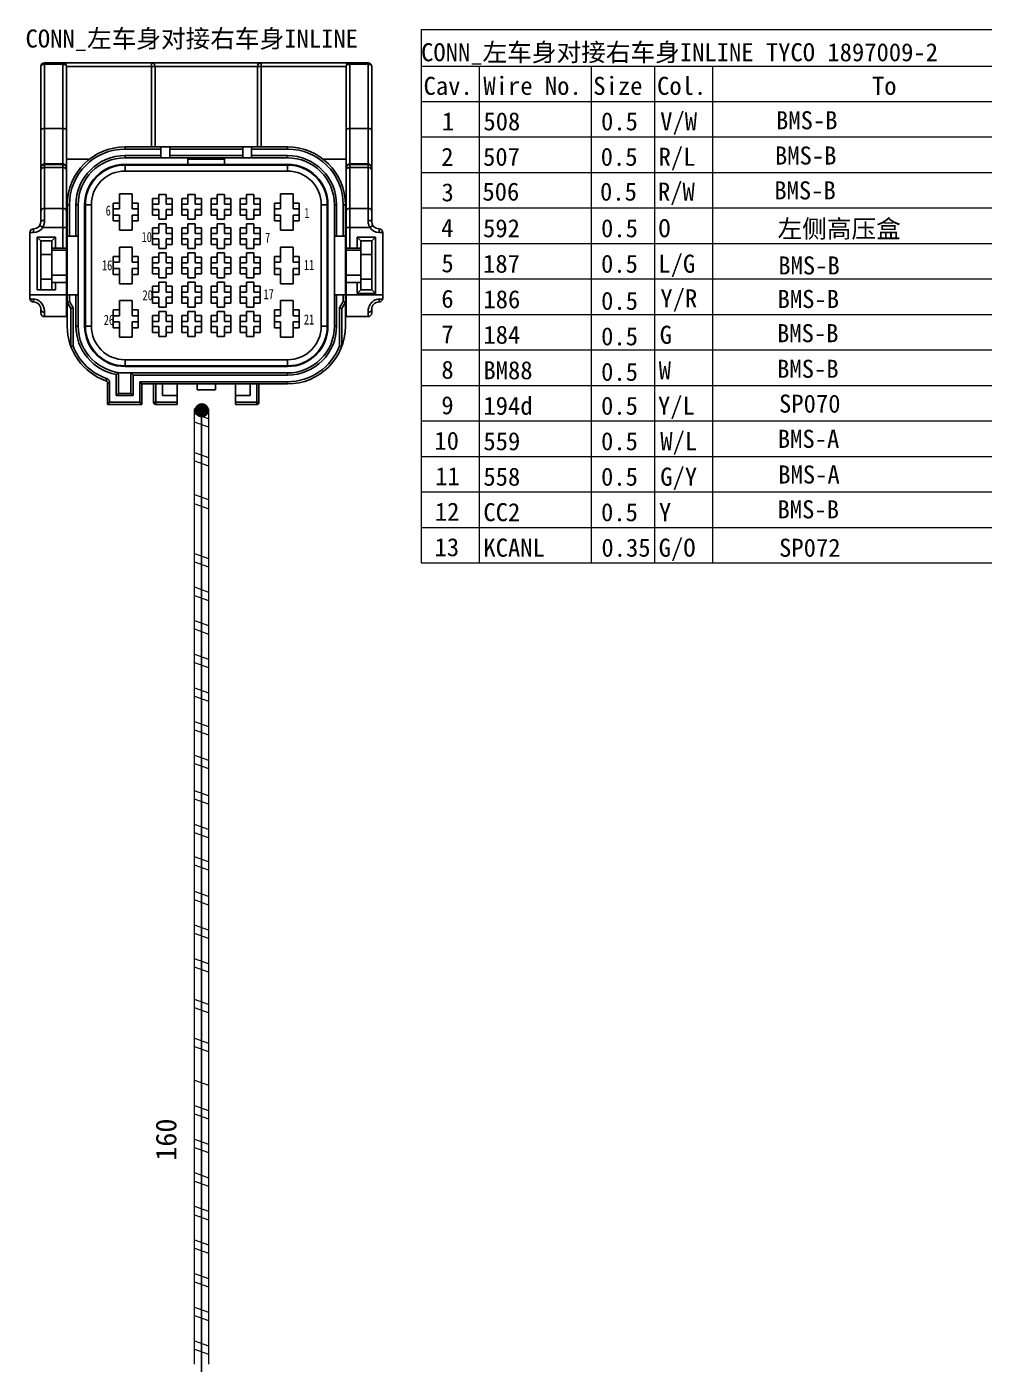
# Model space of a CAD drawing. Header units: millimetres. Extents: x 17 to 3784, y 12 to 1382.
# Drawn here: x 2208.5 to 2275.5, y 387.7 to 481.4 of the extents above; entities that cross this region are included whole.
import ezdxf

# ---------------------------------------------------------------- set-up
doc = ezdxf.new("R2010")
doc.units = ezdxf.units.MM
doc.layers.add('DTM_AXIS', color=7, linetype='Continuous')
doc.layers.add('全新开发部分', color=7, linetype='Continuous', lineweight=18)
doc.styles.add('FangSong_GB2312_Style', font='simfang.ttf')
doc.styles.add('样式 2', font='', dxfattribs={"width": 0.75})
doc.styles.get('样式 2').set_extended_font_data('宋体')

msp = doc.modelspace()

# ---------------------------------------------------------------- hatches: boundary and pattern name
h = msp.add_hatch(color=0)
edge = h.paths.add_edge_path(flags=0)
edge.add_arc((2220.76, 454.547), 0.507, 180, 540)

# ---------------------------------------------------------------- linework, layer by layer
at = {"color": 7, "linetype": 'Continuous'}
for p, q in [((2209.748, 467.853), (2209.748, 478.892)), ((2209.748, 478.892), (2232.401, 478.892)), ((2209.748, 478.783), (2211.03, 478.783)), ((2211.03, 478.892), (2211.03, 465.9)), ((2217.231, 472.999), (2217.231, 478.892)), ((2224.919, 478.892), (2224.919, 472.999)), ((2231.12, 465.9), (2231.12, 478.892)), ((2232.401, 478.783), (2231.12, 478.783)), ((2232.401, 467.853), (2232.401, 478.892)), ((2209.492, 467.771), (2209.492, 478.636)), ((2211.286, 461.108), (2211.286, 478.636)), ((2211.286, 478.636), (2230.864, 478.636)), ((2217.487, 478.636), (2217.487, 472.999)), ((2224.662, 478.636), (2224.662, 472.999)), ((2230.864, 461.108), (2230.864, 478.636)), ((2232.658, 467.771), (2232.658, 478.636)), ((2209.748, 474.296), (2211.03, 474.296)), ((2232.401, 474.296), (2231.12, 474.296)), ((2215.386, 472.845), (2215.386, 472.999)), ((2226.764, 472.999), (2215.386, 472.999)), ((2217.897, 472.845), (2215.386, 472.845)), ((2215.386, 472.384), (2215.386, 472.23)), ((2215.386, 472.384), (2217.897, 472.384)), ((2215.386, 472.23), (2226.764, 472.23)), ((2217.897, 472.999), (2217.897, 472.23)), ((2218.512, 472.23), (2218.512, 472.999)), ((2223.637, 472.845), (2218.512, 472.845)), ((2218.512, 472.384), (2223.637, 472.384)), ((2219.794, 472.23), (2219.794, 471.776)), ((2222.356, 472.23), (2222.356, 471.776)), ((2223.637, 472.999), (2223.637, 472.23)), ((2224.252, 472.23), (2224.252, 472.999)), ((2226.764, 472.845), (2224.252, 472.845)), ((2224.252, 472.384), (2226.764, 472.384)), ((2226.764, 472.845), (2226.764, 472.999)), ((2226.764, 472.384), (2226.764, 472.23)), ((2209.748, 471.8), (2211.03, 471.8)), ((2209.748, 471.769), (2211.03, 471.769)), ((2209.748, 471.563), (2211.03, 471.563)), ((2211.286, 472.127), (2212.88, 472.127)), ((2215.386, 471.776), (2215.386, 471.307)), ((2215.386, 471.776), (2226.764, 471.776)), ((2215.386, 471.728), (2226.764, 471.728)), ((2215.386, 471.307), (2226.764, 471.307)), ((2222.356, 472.127), (2219.794, 472.127)), ((2226.764, 471.776), (2226.764, 471.307)), ((2229.273, 472.127), (2230.864, 472.127)), ((2232.401, 471.8), (2231.12, 471.8)), ((2232.401, 471.769), (2231.12, 471.769)), ((2232.401, 471.563), (2231.12, 471.563)), ((2214.989, 469.719), (2214.989, 468.655)), ((2215.886, 469.719), (2214.989, 469.719)), ((2215.886, 468.655), (2215.886, 469.719)), ((2217.308, 468.207), (2217.308, 469.385)), ((2217.308, 469.385), (2217.743, 469.385)), ((2217.743, 469.667), (2217.743, 468.975)), ((2218.256, 469.667), (2217.743, 469.667)), ((2218.256, 468.975), (2218.256, 469.667)), ((2218.256, 469.385), (2218.692, 469.385)), ((2218.692, 469.385), (2218.692, 468.207)), ((2219.358, 468.207), (2219.358, 469.385)), ((2219.358, 469.385), (2219.794, 469.385)), ((2219.794, 469.667), (2219.794, 468.975)), ((2220.306, 469.667), (2219.794, 469.667)), ((2220.306, 468.975), (2220.306, 469.667)), ((2220.306, 469.385), (2220.742, 469.385)), ((2220.742, 469.385), (2220.742, 468.207)), ((2221.408, 468.207), (2221.408, 469.385)), ((2221.408, 469.385), (2221.844, 469.385)), ((2221.844, 469.667), (2221.844, 468.975)), ((2222.356, 469.667), (2221.844, 469.667)), ((2222.356, 468.975), (2222.356, 469.667)), ((2222.356, 469.385), (2222.792, 469.385)), ((2222.792, 469.385), (2222.792, 468.207)), ((2223.458, 468.207), (2223.458, 469.385)), ((2223.458, 469.385), (2223.894, 469.385)), ((2223.894, 469.667), (2223.894, 468.975)), ((2224.406, 469.667), (2223.894, 469.667)), ((2224.406, 468.975), (2224.406, 469.667)), ((2224.406, 469.385), (2224.842, 469.385)), ((2224.842, 469.385), (2224.842, 468.207)), ((2227.161, 469.719), (2226.264, 469.719)), ((2226.264, 469.719), (2226.264, 468.655)), ((2227.161, 468.655), (2227.161, 469.719)), ((2209.748, 468.693), (2211.03, 468.693)), ((2211.337, 460.442), (2211.337, 468.95)), ((2211.491, 468.95), (2211.337, 468.95)), ((2211.491, 468.95), (2211.491, 466.746)), ((2211.952, 466.746), (2211.952, 468.95)), ((2211.952, 468.95), (2212.106, 468.95)), ((2212.106, 460.442), (2212.106, 468.95)), ((2212.559, 460.442), (2212.559, 468.95)), ((2212.559, 468.95), (2213.028, 468.95)), ((2212.608, 460.442), (2212.608, 468.95)), ((2213.028, 460.442), (2213.028, 468.95)), ((2214.566, 467.809), (2214.566, 469.065)), ((2214.566, 469.065), (2214.989, 469.065)), ((2214.566, 468.655), (2214.989, 468.655)), ((2215.886, 469.065), (2216.308, 469.065)), ((2215.886, 468.655), (2216.308, 468.655)), ((2216.308, 469.065), (2216.308, 467.809)), ((2217.308, 468.975), (2217.743, 468.975)), ((2217.743, 468.617), (2217.308, 468.617)), ((2217.743, 468.617), (2217.743, 467.925)), ((2218.256, 468.975), (2218.692, 468.975)), ((2218.256, 467.925), (2218.256, 468.617)), ((2218.692, 468.617), (2218.256, 468.617)), ((2219.358, 468.975), (2219.794, 468.975)), ((2219.794, 468.617), (2219.358, 468.617)), ((2219.794, 468.617), (2219.794, 467.925)), ((2220.306, 468.975), (2220.742, 468.975)), ((2220.306, 467.925), (2220.306, 468.617)), ((2220.742, 468.617), (2220.306, 468.617)), ((2221.408, 468.975), (2221.844, 468.975)), ((2221.844, 468.617), (2221.408, 468.617)), ((2221.844, 468.617), (2221.844, 467.925)), ((2222.356, 468.975), (2222.792, 468.975)), ((2222.356, 467.925), (2222.356, 468.617)), ((2222.792, 468.617), (2222.356, 468.617)), ((2223.458, 468.975), (2223.894, 468.975)), ((2223.894, 468.617), (2223.458, 468.617)), ((2223.894, 468.617), (2223.894, 467.925)), ((2224.406, 468.975), (2224.842, 468.975)), ((2224.842, 468.617), (2224.406, 468.617)), ((2224.406, 467.925), (2224.406, 468.617)), ((2225.841, 469.065), (2226.264, 469.065)), ((2225.841, 467.809), (2225.841, 469.065)), ((2225.841, 468.655), (2226.264, 468.655)), ((2227.161, 469.065), (2227.584, 469.065)), ((2227.161, 468.655), (2227.584, 468.655)), ((2227.584, 469.065), (2227.584, 467.809)), ((2229.59, 468.95), (2229.121, 468.95)), ((2229.121, 468.95), (2229.121, 460.442)), ((2229.542, 468.95), (2229.542, 460.442)), ((2229.59, 468.95), (2229.59, 460.442)), ((2230.197, 468.95), (2230.044, 468.95)), ((2230.044, 460.442), (2230.044, 468.95)), ((2230.197, 468.95), (2230.197, 466.746)), ((2230.659, 468.95), (2230.813, 468.95)), ((2230.659, 466.746), (2230.659, 468.95)), ((2230.813, 460.442), (2230.813, 468.95)), ((2232.401, 468.693), (2231.12, 468.693)), ((2209.413, 467.498), (2209.63, 467.362)), ((2211.286, 468.283), (2211.337, 468.283)), ((2211.286, 468.13), (2211.337, 468.13)), ((2211.337, 467.515), (2211.286, 467.515)), ((2214.989, 468.219), (2214.566, 468.219)), ((2214.989, 467.809), (2214.566, 467.809)), ((2214.989, 468.219), (2214.989, 467.156)), ((2215.886, 467.156), (2215.886, 468.219)), ((2216.308, 468.219), (2215.886, 468.219)), ((2216.308, 467.809), (2215.886, 467.809)), ((2217.743, 468.207), (2217.308, 468.207)), ((2217.743, 467.925), (2218.256, 467.925)), ((2217.743, 467.617), (2217.743, 466.925)), ((2218.256, 467.617), (2217.743, 467.617)), ((2218.692, 468.207), (2218.256, 468.207)), ((2218.256, 466.925), (2218.256, 467.617)), ((2219.794, 468.207), (2219.358, 468.207)), ((2219.794, 467.925), (2220.306, 467.925)), ((2219.794, 467.617), (2219.794, 466.925)), ((2220.306, 467.617), (2219.794, 467.617)), ((2220.742, 468.207), (2220.306, 468.207)), ((2220.306, 466.925), (2220.306, 467.617)), ((2221.844, 468.207), (2221.408, 468.207)), ((2221.844, 467.925), (2222.356, 467.925)), ((2221.844, 467.617), (2221.844, 466.925)), ((2222.356, 467.617), (2221.844, 467.617)), ((2222.792, 468.207), (2222.356, 468.207)), ((2222.356, 466.925), (2222.356, 467.617)), ((2223.894, 468.207), (2223.458, 468.207)), ((2223.894, 467.925), (2224.406, 467.925)), ((2224.406, 467.617), (2223.894, 467.617)), ((2223.894, 467.617), (2223.894, 466.925)), ((2224.842, 468.207), (2224.406, 468.207)), ((2224.406, 466.925), (2224.406, 467.617)), ((2226.264, 468.219), (2225.841, 468.219)), ((2226.264, 467.809), (2225.841, 467.809)), ((2226.264, 468.219), (2226.264, 467.156)), ((2227.584, 468.219), (2227.161, 468.219)), ((2227.161, 467.156), (2227.161, 468.219)), ((2227.584, 467.809), (2227.161, 467.809)), ((2230.813, 468.283), (2230.864, 468.283)), ((2230.813, 468.13), (2230.864, 468.13)), ((2230.864, 467.515), (2230.813, 467.515)), ((2232.519, 467.362), (2232.736, 467.498)), ((2208.723, 462.39), (2208.723, 467.002)), ((2208.723, 467.002), (2208.979, 467.002)), ((2208.979, 467.258), (2208.979, 467.002)), ((2209.236, 466.669), (2209.236, 462.979)), ((2209.236, 466.669), (2210.517, 466.669)), ((2209.492, 466.413), (2209.236, 466.669)), ((2209.63, 467.362), (2211.337, 467.361)), ((2210.261, 466.413), (2210.517, 466.669)), ((2210.517, 466.669), (2210.517, 465.9)), ((2211.337, 466.746), (2212.106, 466.746)), ((2214.989, 467.156), (2215.886, 467.156)), ((2217.308, 466.157), (2217.308, 467.335)), ((2217.308, 467.335), (2217.743, 467.335)), ((2217.308, 466.925), (2217.743, 466.925)), ((2217.743, 466.567), (2217.308, 466.567)), ((2217.743, 466.567), (2217.743, 465.875)), ((2218.256, 467.335), (2218.692, 467.335)), ((2218.256, 466.925), (2218.692, 466.925)), ((2218.256, 465.875), (2218.256, 466.567)), ((2218.692, 466.567), (2218.256, 466.567)), ((2218.692, 467.335), (2218.692, 466.157)), ((2219.358, 466.157), (2219.358, 467.335)), ((2219.358, 467.335), (2219.794, 467.335)), ((2219.358, 466.925), (2219.794, 466.925)), ((2219.794, 466.567), (2219.358, 466.567)), ((2219.794, 466.567), (2219.794, 465.875)), ((2220.306, 467.335), (2220.742, 467.335)), ((2220.306, 466.925), (2220.742, 466.925)), ((2220.306, 465.875), (2220.306, 466.567)), ((2220.742, 466.567), (2220.306, 466.567)), ((2220.742, 467.335), (2220.742, 466.157)), ((2221.408, 466.157), (2221.408, 467.335)), ((2221.408, 467.335), (2221.844, 467.335)), ((2221.408, 466.925), (2221.844, 466.925)), ((2221.844, 466.567), (2221.408, 466.567)), ((2221.844, 466.567), (2221.844, 465.875)), ((2222.356, 467.335), (2222.792, 467.335)), ((2222.356, 466.925), (2222.792, 466.925)), ((2222.792, 466.567), (2222.356, 466.567)), ((2222.356, 465.875), (2222.356, 466.567)), ((2222.792, 467.335), (2222.792, 466.157)), ((2223.458, 467.335), (2223.894, 467.335)), ((2223.458, 466.157), (2223.458, 467.335)), ((2223.458, 466.925), (2223.894, 466.925)), ((2223.894, 466.567), (2223.458, 466.567)), ((2223.894, 466.567), (2223.894, 465.875)), ((2224.406, 467.335), (2224.842, 467.335)), ((2224.406, 466.925), (2224.842, 466.925)), ((2224.842, 466.567), (2224.406, 466.567)), ((2224.406, 465.875), (2224.406, 466.567)), ((2224.842, 467.335), (2224.842, 466.157)), ((2226.264, 467.156), (2227.161, 467.156)), ((2230.813, 466.746), (2230.044, 466.746)), ((2230.813, 467.361), (2232.519, 467.362)), ((2231.633, 466.669), (2232.914, 466.669)), ((2231.633, 465.9), (2231.633, 466.669)), ((2231.889, 466.413), (2231.633, 466.669)), ((2232.658, 466.413), (2232.914, 466.669)), ((2232.914, 462.723), (2232.914, 466.669)), ((2233.17, 467.002), (2233.17, 467.258)), ((2233.426, 467.002), (2233.17, 467.002)), ((2233.426, 462.39), (2233.426, 467.002)), ((2209.492, 466.413), (2209.492, 462.979)), ((2209.492, 466.413), (2210.261, 466.413)), ((2210.261, 462.979), (2210.261, 466.413)), ((2211.286, 465.9), (2210.261, 465.9)), ((2210.261, 465.757), (2211.286, 465.757)), ((2214.989, 465.977), (2214.989, 464.914)), ((2215.886, 465.977), (2214.989, 465.977)), ((2215.886, 464.914), (2215.886, 465.977)), ((2217.743, 466.157), (2217.308, 466.157)), ((2217.743, 465.875), (2218.256, 465.875)), ((2218.692, 466.157), (2218.256, 466.157)), ((2219.794, 466.157), (2219.358, 466.157)), ((2219.794, 465.875), (2220.306, 465.875)), ((2220.742, 466.157), (2220.306, 466.157)), ((2221.844, 466.157), (2221.408, 466.157)), ((2221.844, 465.875), (2222.356, 465.875)), ((2222.792, 466.157), (2222.356, 466.157)), ((2223.894, 466.157), (2223.458, 466.157)), ((2223.894, 465.875), (2224.406, 465.875)), ((2224.842, 466.157), (2224.406, 466.157)), ((2227.161, 465.977), (2226.264, 465.977)), ((2226.264, 465.977), (2226.264, 464.914)), ((2227.161, 464.914), (2227.161, 465.977)), ((2230.864, 465.9), (2231.889, 465.9)), ((2231.889, 465.757), (2230.864, 465.757)), ((2231.889, 466.413), (2232.658, 466.413)), ((2231.889, 462.979), (2231.889, 466.413)), ((2232.658, 462.979), (2232.658, 466.413)), ((2209.492, 465.469), (2210.261, 465.469)), ((2214.566, 464.068), (2214.566, 465.324)), ((2214.566, 465.324), (2214.989, 465.324)), ((2214.566, 464.914), (2214.989, 464.914)), ((2215.886, 465.324), (2216.308, 465.324)), ((2215.886, 464.914), (2216.308, 464.914)), ((2216.308, 465.324), (2216.308, 464.068)), ((2217.308, 464.107), (2217.308, 465.285)), ((2217.308, 465.285), (2217.743, 465.285)), ((2217.308, 464.875), (2217.743, 464.875)), ((2217.743, 465.567), (2217.743, 464.875)), ((2218.256, 465.567), (2217.743, 465.567)), ((2218.256, 464.875), (2218.256, 465.567)), ((2218.256, 465.285), (2218.692, 465.285)), ((2218.256, 464.875), (2218.692, 464.875)), ((2218.692, 465.285), (2218.692, 464.107)), ((2219.358, 464.107), (2219.358, 465.285)), ((2219.358, 465.285), (2219.794, 465.285)), ((2219.358, 464.875), (2219.794, 464.875)), ((2219.794, 465.567), (2219.794, 464.875)), ((2220.306, 465.567), (2219.794, 465.567)), ((2220.306, 464.875), (2220.306, 465.567)), ((2220.306, 465.285), (2220.742, 465.285)), ((2220.306, 464.875), (2220.742, 464.875)), ((2220.742, 465.285), (2220.742, 464.107)), ((2221.408, 465.285), (2221.844, 465.285)), ((2221.408, 464.107), (2221.408, 465.285)), ((2221.408, 464.875), (2221.844, 464.875)), ((2222.356, 465.567), (2221.844, 465.567)), ((2221.844, 465.567), (2221.844, 464.875)), ((2222.356, 464.875), (2222.356, 465.567)), ((2222.356, 465.285), (2222.792, 465.285)), ((2222.356, 464.875), (2222.792, 464.875)), ((2222.792, 465.285), (2222.792, 464.107)), ((2223.458, 465.285), (2223.894, 465.285)), ((2223.458, 464.107), (2223.458, 465.285)), ((2223.458, 464.875), (2223.894, 464.875)), ((2224.406, 465.567), (2223.894, 465.567)), ((2223.894, 465.567), (2223.894, 464.875)), ((2224.406, 464.875), (2224.406, 465.567)), ((2224.406, 465.285), (2224.842, 465.285)), ((2224.406, 464.875), (2224.842, 464.875)), ((2224.842, 465.285), (2224.842, 464.107)), ((2225.841, 465.324), (2226.264, 465.324)), ((2225.841, 464.068), (2225.841, 465.324)), ((2225.841, 464.914), (2226.264, 464.914)), ((2227.161, 465.324), (2227.584, 465.324)), ((2227.161, 464.914), (2227.584, 464.914)), ((2227.584, 465.324), (2227.584, 464.068)), ((2232.658, 465.469), (2231.889, 465.469)), ((2210.261, 464.019), (2211.286, 464.019)), ((2214.989, 464.478), (2214.566, 464.478)), ((2214.989, 464.068), (2214.566, 464.068)), ((2214.989, 464.478), (2214.989, 463.415)), ((2215.886, 463.415), (2215.886, 464.478)), ((2216.308, 464.478), (2215.886, 464.478)), ((2216.308, 464.068), (2215.886, 464.068)), ((2217.743, 464.517), (2217.308, 464.517)), ((2217.743, 464.107), (2217.308, 464.107)), ((2217.743, 464.517), (2217.743, 463.825)), ((2217.743, 463.825), (2218.256, 463.825)), ((2218.256, 463.825), (2218.256, 464.517)), ((2218.692, 464.517), (2218.256, 464.517)), ((2218.692, 464.107), (2218.256, 464.107)), ((2219.794, 464.517), (2219.358, 464.517)), ((2219.794, 464.107), (2219.358, 464.107)), ((2219.794, 464.517), (2219.794, 463.825)), ((2219.794, 463.825), (2220.306, 463.825)), ((2220.742, 464.517), (2220.306, 464.517)), ((2220.306, 463.825), (2220.306, 464.517)), ((2220.742, 464.107), (2220.306, 464.107)), ((2221.844, 464.517), (2221.408, 464.517)), ((2221.844, 464.107), (2221.408, 464.107)), ((2221.844, 464.517), (2221.844, 463.825)), ((2221.844, 463.825), (2222.356, 463.825)), ((2222.792, 464.517), (2222.356, 464.517)), ((2222.356, 463.825), (2222.356, 464.517)), ((2222.792, 464.107), (2222.356, 464.107)), ((2223.894, 464.517), (2223.458, 464.517)), ((2223.894, 464.107), (2223.458, 464.107)), ((2223.894, 464.517), (2223.894, 463.825)), ((2223.894, 463.825), (2224.406, 463.825)), ((2224.842, 464.517), (2224.406, 464.517)), ((2224.406, 463.825), (2224.406, 464.517)), ((2224.842, 464.107), (2224.406, 464.107)), ((2226.264, 464.478), (2225.841, 464.478)), ((2226.264, 464.068), (2225.841, 464.068)), ((2226.264, 464.478), (2226.264, 463.415)), ((2227.584, 464.478), (2227.161, 464.478)), ((2227.161, 463.415), (2227.161, 464.478)), ((2227.584, 464.068), (2227.161, 464.068)), ((2231.889, 464.019), (2230.864, 464.019)), ((2210.517, 462.979), (2209.236, 462.979)), ((2209.492, 463.731), (2210.261, 463.731)), ((2210.261, 463.492), (2211.286, 463.492)), ((2210.517, 463.492), (2210.517, 462.979)), ((2214.989, 463.415), (2215.886, 463.415)), ((2217.308, 462.056), (2217.308, 463.235)), ((2217.308, 463.235), (2217.743, 463.235)), ((2217.308, 462.825), (2217.743, 462.825)), ((2217.743, 463.517), (2217.743, 462.825)), ((2218.256, 463.517), (2217.743, 463.517)), ((2218.256, 462.825), (2218.256, 463.517)), ((2218.256, 463.235), (2218.692, 463.235)), ((2218.256, 462.825), (2218.692, 462.825)), ((2218.692, 463.235), (2218.692, 462.056)), ((2219.358, 463.235), (2219.794, 463.235)), ((2219.358, 462.056), (2219.358, 463.235)), ((2219.358, 462.825), (2219.794, 462.825)), ((2220.306, 463.517), (2219.794, 463.517)), ((2219.794, 463.517), (2219.794, 462.825)), ((2220.306, 462.825), (2220.306, 463.517)), ((2220.306, 463.235), (2220.742, 463.235)), ((2220.306, 462.825), (2220.742, 462.825)), ((2220.742, 463.235), (2220.742, 462.056)), ((2221.408, 463.235), (2221.844, 463.235)), ((2221.408, 462.056), (2221.408, 463.235)), ((2221.408, 462.825), (2221.844, 462.825)), ((2222.356, 463.517), (2221.844, 463.517)), ((2221.844, 463.517), (2221.844, 462.825)), ((2222.356, 462.825), (2222.356, 463.517)), ((2222.356, 463.235), (2222.792, 463.235)), ((2222.356, 462.825), (2222.792, 462.825)), ((2222.792, 463.235), (2222.792, 462.056)), ((2223.458, 463.235), (2223.894, 463.235)), ((2223.458, 462.056), (2223.458, 463.235)), ((2223.458, 462.825), (2223.894, 462.825)), ((2224.406, 463.517), (2223.894, 463.517)), ((2223.894, 463.517), (2223.894, 462.825)), ((2224.406, 462.825), (2224.406, 463.517)), ((2224.406, 463.235), (2224.842, 463.235)), ((2224.406, 462.825), (2224.842, 462.825)), ((2224.842, 463.235), (2224.842, 462.056)), ((2226.264, 463.415), (2227.161, 463.415)), ((2230.864, 463.492), (2231.889, 463.492)), ((2231.633, 462.723), (2231.633, 463.492)), ((2231.889, 462.979), (2231.633, 462.723)), ((2232.658, 463.731), (2231.889, 463.731)), ((2232.658, 462.979), (2231.889, 462.979)), ((2232.658, 462.979), (2232.914, 462.723)), ((2208.723, 462.646), (2211.286, 462.646)), ((2208.979, 462.338), (2208.728, 462.338)), ((2208.979, 462.133), (2208.979, 462.338)), ((2211.286, 462.031), (2211.337, 462.031)), ((2211.286, 461.877), (2211.337, 461.877)), ((2211.337, 462.646), (2212.106, 462.646)), ((2211.337, 462.133), (2211.491, 462.175)), ((2211.337, 462.133), (2211.593, 461.689)), ((2211.491, 462.646), (2211.491, 462.175)), ((2211.491, 462.175), (2211.747, 461.731)), ((2211.952, 460.442), (2211.952, 462.646)), ((2214.989, 462.236), (2214.989, 461.172)), ((2215.886, 462.236), (2214.989, 462.236)), ((2215.886, 461.172), (2215.886, 462.236)), ((2217.743, 462.466), (2217.308, 462.466)), ((2217.743, 462.056), (2217.308, 462.056)), ((2217.743, 462.466), (2217.743, 461.775)), ((2218.692, 462.466), (2218.256, 462.466)), ((2218.256, 461.775), (2218.256, 462.466)), ((2218.692, 462.056), (2218.256, 462.056)), ((2219.794, 462.466), (2219.358, 462.466)), ((2219.794, 462.056), (2219.358, 462.056)), ((2219.794, 462.466), (2219.794, 461.775)), ((2220.742, 462.466), (2220.306, 462.466)), ((2220.306, 461.775), (2220.306, 462.466)), ((2220.742, 462.056), (2220.306, 462.056)), ((2221.844, 462.466), (2221.408, 462.466)), ((2221.844, 462.056), (2221.408, 462.056)), ((2221.844, 462.466), (2221.844, 461.775)), ((2222.792, 462.466), (2222.356, 462.466)), ((2222.356, 461.775), (2222.356, 462.466)), ((2222.792, 462.056), (2222.356, 462.056)), ((2223.894, 462.466), (2223.458, 462.466)), ((2223.894, 462.056), (2223.458, 462.056)), ((2223.894, 462.466), (2223.894, 461.775)), ((2224.842, 462.466), (2224.406, 462.466)), ((2224.406, 461.775), (2224.406, 462.466)), ((2224.842, 462.056), (2224.406, 462.056)), ((2227.161, 462.236), (2226.264, 462.236)), ((2226.264, 462.236), (2226.264, 461.172)), ((2227.161, 461.172), (2227.161, 462.236)), ((2230.044, 462.646), (2230.813, 462.646)), ((2230.197, 462.646), (2230.197, 460.442)), ((2230.402, 461.731), (2230.659, 462.175)), ((2230.556, 461.689), (2230.813, 462.133)), ((2230.659, 462.175), (2230.659, 462.646)), ((2230.813, 462.133), (2230.659, 462.175)), ((2230.813, 462.031), (2230.864, 462.031)), ((2230.813, 461.877), (2230.864, 461.877)), ((2230.864, 462.646), (2233.426, 462.646)), ((2232.914, 462.723), (2231.633, 462.723)), ((2233.421, 462.338), (2233.17, 462.338)), ((2233.17, 462.133), (2233.17, 462.338)), ((2209.492, 461.365), (2209.492, 461.621)), ((2209.748, 461.108), (2209.748, 461.416)), ((2211.337, 461.108), (2209.748, 461.108)), ((2211.337, 461.262), (2211.286, 461.262)), ((2211.593, 461.689), (2211.747, 461.731)), ((2211.593, 461.689), (2211.593, 459.025)), ((2211.747, 461.731), (2211.747, 459.053)), ((2214.566, 460.327), (2214.566, 461.582)), ((2214.566, 461.582), (2214.989, 461.582)), ((2214.566, 461.172), (2214.989, 461.172)), ((2215.886, 461.582), (2216.308, 461.582)), ((2215.886, 461.172), (2216.308, 461.172)), ((2216.308, 461.582), (2216.308, 460.327)), ((2217.308, 461.185), (2217.743, 461.185)), ((2217.308, 460.006), (2217.308, 461.185)), ((2217.743, 461.775), (2218.256, 461.775)), ((2218.256, 461.467), (2217.743, 461.467)), ((2217.743, 461.467), (2217.743, 460.775)), ((2218.256, 460.775), (2218.256, 461.467)), ((2218.256, 461.185), (2218.692, 461.185)), ((2218.692, 461.185), (2218.692, 460.006)), ((2219.358, 461.185), (2219.794, 461.185)), ((2219.358, 460.006), (2219.358, 461.185)), ((2219.794, 461.775), (2220.306, 461.775)), ((2220.306, 461.467), (2219.794, 461.467)), ((2219.794, 461.467), (2219.794, 460.775)), ((2220.306, 460.775), (2220.306, 461.467)), ((2220.306, 461.185), (2220.742, 461.185)), ((2220.742, 461.185), (2220.742, 460.006)), ((2221.408, 461.185), (2221.844, 461.185)), ((2221.408, 460.006), (2221.408, 461.185)), ((2221.844, 461.775), (2222.356, 461.775)), ((2222.356, 461.467), (2221.844, 461.467)), ((2221.844, 461.467), (2221.844, 460.775)), ((2222.356, 460.775), (2222.356, 461.467)), ((2222.356, 461.185), (2222.792, 461.185)), ((2222.792, 461.185), (2222.792, 460.006)), ((2223.458, 461.185), (2223.894, 461.185)), ((2223.458, 460.006), (2223.458, 461.185)), ((2223.894, 461.775), (2224.406, 461.775)), ((2224.406, 461.467), (2223.894, 461.467)), ((2223.894, 461.467), (2223.894, 460.775)), ((2224.406, 460.775), (2224.406, 461.467)), ((2224.406, 461.185), (2224.842, 461.185)), ((2224.842, 461.185), (2224.842, 460.006)), ((2225.841, 461.582), (2226.264, 461.582)), ((2225.841, 460.327), (2225.841, 461.582)), ((2225.841, 461.172), (2226.264, 461.172)), ((2227.161, 461.582), (2227.584, 461.582)), ((2227.161, 461.172), (2227.584, 461.172)), ((2227.584, 461.582), (2227.584, 460.327)), ((2230.402, 459.053), (2230.402, 461.731)), ((2230.556, 461.689), (2230.402, 461.731)), ((2230.556, 459.025), (2230.556, 461.689)), ((2230.864, 461.262), (2230.813, 461.262)), ((2232.401, 461.108), (2230.813, 461.108)), ((2232.401, 461.416), (2232.401, 461.108)), ((2232.658, 461.621), (2232.658, 461.365)), ((2211.952, 460.442), (2212.106, 460.442)), ((2212.559, 460.442), (2213.028, 460.442)), ((2214.989, 460.737), (2214.566, 460.737)), ((2214.989, 460.327), (2214.566, 460.327)), ((2214.989, 460.737), (2214.989, 459.673)), ((2216.308, 460.737), (2215.886, 460.737)), ((2215.886, 459.673), (2215.886, 460.737)), ((2216.308, 460.327), (2215.886, 460.327)), ((2217.308, 460.775), (2217.743, 460.775)), ((2217.743, 460.416), (2217.308, 460.416)), ((2217.743, 460.006), (2217.308, 460.006)), ((2217.743, 460.416), (2217.743, 459.725)), ((2218.256, 460.775), (2218.692, 460.775)), ((2218.692, 460.416), (2218.256, 460.416)), ((2218.256, 459.725), (2218.256, 460.416)), ((2218.692, 460.006), (2218.256, 460.006)), ((2219.358, 460.775), (2219.794, 460.775)), ((2219.794, 460.416), (2219.358, 460.416)), ((2219.794, 460.006), (2219.358, 460.006)), ((2219.794, 460.416), (2219.794, 459.725)), ((2220.306, 460.775), (2220.742, 460.775)), ((2220.742, 460.416), (2220.306, 460.416)), ((2220.306, 459.725), (2220.306, 460.416)), ((2220.742, 460.006), (2220.306, 460.006)), ((2221.408, 460.775), (2221.844, 460.775)), ((2221.844, 460.416), (2221.408, 460.416)), ((2221.844, 460.006), (2221.408, 460.006)), ((2221.844, 460.416), (2221.844, 459.725)), ((2222.356, 460.775), (2222.792, 460.775)), ((2222.792, 460.416), (2222.356, 460.416)), ((2222.356, 459.725), (2222.356, 460.416)), ((2222.792, 460.006), (2222.356, 460.006)), ((2223.458, 460.775), (2223.894, 460.775)), ((2223.894, 460.416), (2223.458, 460.416)), ((2223.894, 460.006), (2223.458, 460.006)), ((2223.894, 460.416), (2223.894, 459.725)), ((2224.406, 460.775), (2224.842, 460.775)), ((2224.842, 460.416), (2224.406, 460.416)), ((2224.406, 459.725), (2224.406, 460.416)), ((2224.842, 460.006), (2224.406, 460.006)), ((2226.264, 460.737), (2225.841, 460.737)), ((2226.264, 460.327), (2225.841, 460.327)), ((2226.264, 460.737), (2226.264, 459.673)), ((2227.584, 460.737), (2227.161, 460.737)), ((2227.161, 459.673), (2227.161, 460.737)), ((2227.584, 460.327), (2227.161, 460.327)), ((2229.59, 460.442), (2229.121, 460.442)), ((2230.197, 460.442), (2230.044, 460.442)), ((2214.989, 459.673), (2215.886, 459.673)), ((2217.743, 459.725), (2218.256, 459.725)), ((2219.794, 459.725), (2220.306, 459.725)), ((2221.844, 459.725), (2222.356, 459.725)), ((2223.894, 459.725), (2224.406, 459.725)), ((2226.264, 459.673), (2227.161, 459.673)), ((2211.593, 459.025), (2211.747, 459.053)), ((2230.556, 459.025), (2230.402, 459.053)), ((2214.925, 455.727), (2214.925, 457.195)), ((2226.764, 458.084), (2215.386, 458.084)), ((2215.386, 457.616), (2215.386, 458.084)), ((2226.764, 457.664), (2215.386, 457.664)), ((2226.764, 457.616), (2215.386, 457.616)), ((2226.764, 457.616), (2226.764, 458.084)), ((2214.053, 456.619), (2214.103, 456.764)), ((2214.31, 456.474), (2214.156, 456.474)), ((2214.156, 456.474), (2214.156, 454.958)), ((2214.31, 456.474), (2214.31, 455.112)), ((2214.771, 455.573), (2214.771, 457.064)), ((2226.764, 457.162), (2215.386, 457.162)), ((2215.796, 457.162), (2215.796, 455.727)), ((2215.796, 457.162), (2215.95, 457.008)), ((2226.764, 457.008), (2215.95, 457.008)), ((2215.95, 457.008), (2215.95, 455.573)), ((2216.411, 456.547), (2226.764, 456.547)), ((2216.411, 455.112), (2216.411, 456.547)), ((2216.565, 456.393), (2216.411, 456.547)), ((2216.565, 456.393), (2226.764, 456.393)), ((2216.565, 454.958), (2216.565, 456.393)), ((2217.385, 456.393), (2217.385, 455.112)), ((2217.538, 456.393), (2217.538, 454.958)), ((2218, 456.393), (2218, 455.573)), ((2219.025, 454.958), (2219.025, 456.393)), ((2220.434, 456.393), (2220.434, 455.983)), ((2221.715, 456.393), (2221.715, 455.983)), ((2223.125, 454.958), (2223.125, 456.393)), ((2224.15, 456.393), (2224.15, 455.573)), ((2224.611, 454.958), (2224.611, 456.393)), ((2224.765, 455.112), (2224.765, 456.393)), ((2226.764, 457.008), (2226.764, 457.162)), ((2226.764, 456.547), (2226.764, 456.393)), ((2214.925, 455.727), (2214.771, 455.573)), ((2215.95, 455.573), (2214.771, 455.573)), ((2215.796, 455.727), (2214.925, 455.727)), ((2215.796, 455.727), (2215.95, 455.573)), ((2218, 455.573), (2219.025, 455.573)), ((2220.434, 455.983), (2221.715, 455.983)), ((2223.125, 455.573), (2224.15, 455.573)), ((2214.156, 454.958), (2214.31, 455.112)), ((2214.156, 454.958), (2216.565, 454.958)), ((2214.31, 455.112), (2216.411, 455.112)), ((2216.565, 454.958), (2216.411, 455.112)), ((2217.385, 455.112), (2219.025, 455.112)), ((2217.538, 454.958), (2219.025, 454.958)), ((2223.125, 455.112), (2224.765, 455.112)), ((2223.125, 454.958), (2224.611, 454.958))]:
    msp.add_line(p, q, dxfattribs=at)
msp.add_line((2220.259, 454.642), (2221.236, 454.642))
at = {"color": 7, "linetype": 'Continuous', "lineweight": 13}
for points in [[(2236.115, 481.213), (2289.352, 481.213)], [(2236.115, 481.213), (2236.115, 443.865)], [(2236.115, 478.663), (2289.352, 478.663)], [(2240.17, 478.663), (2240.17, 443.865)], [(2248.018, 478.663), (2248.018, 443.865)], [(2252.466, 478.663), (2252.466, 443.865)], [(2236.115, 476.177), (2289.352, 476.177)], [(2236.115, 473.692), (2289.352, 473.692)], [(2236.115, 471.206), (2289.352, 471.206)], [(2236.115, 468.72), (2289.352, 468.72)], [(2236.115, 466.235), (2289.352, 466.235)], [(2236.115, 463.749), (2289.352, 463.749)], [(2236.115, 461.264), (2289.352, 461.264)], [(2236.115, 458.778), (2289.352, 458.778)], [(2236.115, 456.293), (2289.352, 456.293)], [(2236.115, 453.807), (2289.352, 453.807)], [(2220.749, 452.297), (2220.749, 428.786)], [(2236.115, 451.322), (2289.352, 451.322)], [(2236.115, 448.836), (2289.352, 448.836)], [(2220.749, 428.604), (2220.749, 411.273)], [(2220.749, 411.273), (2220.749, 387.763)]]:
    msp.add_lwpolyline(points, dxfattribs=at)
at = {"color": 0, "linetype": 'Continuous', "lineweight": 13}
for points in [[(2256.521, 478.663), (2256.521, 443.865)], [(2236.115, 446.35), (2289.352, 446.35)], [(2236.115, 443.865), (2289.352, 443.865)]]:
    msp.add_lwpolyline(points, dxfattribs=at)
at = {"color": 7, "linetype": 'Continuous', "lineweight": 0}
for points in [[(2220.259, 452.297), (2220.259, 454.651)], [(2221.24, 454.651), (2221.24, 452.297)], [(2221.228, 453.946), (2220.247, 454.299)], [(2221.228, 453.357), (2220.247, 453.71)], [(2220.26, 449.943), (2220.259, 452.297)], [(2220.259, 451.591), (2221.24, 451.239)], [(2221.238, 452.297), (2221.24, 449.943)], [(2220.259, 451.002), (2221.24, 450.649)], [(2220.26, 447.588), (2220.259, 449.943)], [(2221.238, 449.943), (2221.24, 447.588)], [(2220.259, 448.648), (2221.24, 448.295)], [(2220.27, 447.991), (2221.251, 447.638)], [(2220.26, 445.234), (2220.259, 447.588)], [(2221.238, 447.588), (2221.24, 445.234)], [(2220.26, 442.88), (2220.259, 445.234)], [(2221.238, 445.234), (2221.24, 442.88)], [(2220.259, 444.528), (2221.24, 444.174)], [(2220.259, 443.939), (2221.24, 443.586)], [(2220.26, 440.525), (2220.259, 442.88)], [(2221.238, 442.88), (2221.24, 440.525)], [(2220.259, 442.173), (2221.24, 441.82)], [(2220.259, 441.585), (2221.24, 441.231)], [(2220.26, 438.171), (2220.259, 440.525)], [(2221.238, 440.525), (2221.24, 438.171)], [(2220.259, 439.819), (2221.24, 439.466)], [(2220.259, 439.23), (2221.24, 438.877)], [(2220.26, 435.816), (2220.259, 438.171)], [(2221.238, 438.171), (2221.24, 435.816)], [(2220.259, 437.465), (2221.24, 437.111)], [(2220.259, 436.876), (2221.24, 436.523)], [(2220.26, 433.462), (2220.259, 435.816)], [(2221.238, 435.816), (2221.24, 433.462)], [(2220.259, 435.11), (2221.24, 434.757)], [(2220.259, 434.522), (2221.24, 434.168)], [(2220.26, 431.108), (2220.259, 433.462)], [(2221.238, 433.462), (2221.24, 431.108)], [(2220.259, 432.756), (2221.24, 432.403)], [(2220.259, 432.167), (2221.24, 431.814)], [(2220.26, 428.753), (2220.259, 431.108)], [(2221.238, 431.108), (2221.24, 428.753)], [(2220.259, 430.401), (2221.24, 430.048)], [(2220.258, 426.253), (2220.258, 429.15)], [(2220.259, 429.813), (2221.24, 429.46)], [(2221.239, 428.893), (2221.239, 426.253)], [(2221.239, 427.548), (2220.258, 427.901)], [(2221.239, 426.959), (2220.258, 427.312)], [(2220.258, 423.898), (2220.258, 426.253)], [(2221.239, 425.193), (2220.258, 425.546)], [(2221.239, 426.253), (2221.239, 423.898)], [(2221.239, 424.605), (2220.258, 424.958)], [(2220.258, 421.544), (2220.258, 423.898)], [(2221.239, 423.898), (2221.239, 421.544)], [(2221.22, 422.926), (2220.239, 423.28)], [(2221.22, 422.338), (2220.239, 422.691)], [(2220.258, 419.19), (2220.258, 421.544)], [(2221.239, 420.485), (2220.258, 420.838)], [(2221.239, 421.544), (2221.239, 419.19)], [(2221.239, 419.896), (2220.258, 420.249)], [(2220.258, 416.835), (2220.258, 419.19)], [(2221.239, 419.19), (2221.239, 416.835)], [(2221.239, 418.13), (2220.258, 418.483)], [(2221.239, 417.542), (2220.258, 417.895)], [(2220.258, 413.473), (2220.258, 416.835)], [(2221.239, 415.776), (2220.258, 416.129)], [(2221.239, 416.835), (2221.239, 413.392)], [(2221.239, 415.187), (2220.258, 415.54)], [(2221.227, 412.922), (2220.246, 413.275)], [(2220.258, 411.273), (2220.258, 413.627)], [(2221.239, 413.627), (2221.239, 411.273)], [(2221.227, 412.333), (2220.246, 412.686)], [(2220.26, 408.919), (2220.258, 411.273)], [(2220.258, 410.567), (2221.239, 410.215)], [(2221.238, 411.273), (2221.239, 408.919)], [(2220.258, 409.978), (2221.239, 409.625)], [(2220.26, 406.564), (2220.258, 408.919)], [(2221.238, 408.919), (2221.239, 406.564)], [(2220.258, 407.624), (2221.239, 407.271)], [(2220.26, 404.21), (2220.258, 406.564)], [(2220.258, 405.858), (2221.239, 405.505)], [(2221.238, 406.564), (2221.239, 404.21)], [(2220.258, 405.27), (2221.239, 404.916)], [(2220.26, 401.856), (2220.258, 404.21)], [(2221.238, 404.21), (2221.239, 401.856)], [(2220.258, 403.504), (2221.239, 403.151)], [(2220.258, 402.915), (2221.239, 402.562)], [(2220.26, 399.501), (2220.258, 401.856)], [(2220.258, 401.149), (2221.239, 400.796)], [(2221.238, 401.856), (2221.239, 399.501)], [(2220.258, 400.561), (2221.239, 400.208)], [(2220.26, 397.147), (2220.258, 399.501)], [(2221.238, 399.501), (2221.239, 397.147)], [(2220.258, 398.795), (2221.239, 398.442)], [(2220.258, 398.206), (2221.239, 397.853)], [(2220.26, 394.793), (2220.258, 397.147)], [(2220.258, 396.441), (2221.239, 396.088)], [(2221.238, 397.147), (2221.239, 394.793)], [(2220.258, 395.852), (2221.239, 395.499)], [(2220.26, 392.438), (2220.258, 394.793)], [(2221.238, 394.793), (2221.239, 392.438)], [(2220.258, 394.086), (2221.239, 393.733)], [(2220.258, 393.498), (2221.239, 393.145)], [(2220.26, 390.084), (2220.258, 392.438)], [(2220.258, 391.732), (2221.239, 391.379)], [(2221.238, 392.438), (2221.239, 390.084)], [(2220.258, 391.143), (2221.239, 390.79)], [(2220.26, 387.73), (2220.258, 390.084)], [(2221.238, 390.084), (2221.239, 387.73)], [(2220.258, 389.378), (2221.239, 389.024)], [(2220.258, 388.789), (2221.239, 388.436)]]:
    msp.add_lwpolyline(points, dxfattribs=at)
at = {"color": 7, "linetype": 'Continuous', "lineweight": 25}
for points in [[(2220.749, 428.001), (2220.749, 454.632)], [(2220.749, 428.613), (2220.749, 411.273)], [(2220.749, 386.977), (2220.749, 411.273)]]:
    msp.add_lwpolyline(points, dxfattribs=at)
at = {"color": 0, "linetype": 'Continuous', "lineweight": 25}
msp.add_lwpolyline([(2220.746, 387.734), (2220.746, 370.394)], dxfattribs=at)
at = {"color": 7, "linetype": 'Continuous'}
for centre, radius, start, end in [((2209.748, 478.636), 0.256, 90, 180), ((2211.03, 478.636), 0.256, 0, 90), ((2217.231, 478.636), 0.256, 0, 90), ((2224.919, 478.636), 0.256, 90, 180), ((2231.12, 478.636), 0.256, 90, 180), ((2232.401, 478.636), 0.256, 0, 90), ((2215.386, 468.95), 4.049, 90, 180), ((2215.386, 468.95), 3.895, 90, 180), ((2215.386, 468.95), 3.434, 90, 180), ((2215.386, 468.95), 3.28, 90, 180), ((2226.764, 468.95), 4.049, 0, 90), ((2226.764, 468.95), 3.895, 0, 90), ((2226.764, 468.95), 3.434, 0, 90), ((2226.764, 468.95), 3.28, 0, 90), ((2209.748, 471.512), 0.256, 90, 180), ((2209.749, 471.537), 0.263, 90.0531, 107.58012), ((2211.029, 471.537), 0.263, 72.41988, 89.9469), ((2211.03, 471.512), 0.256, 0, 90), ((2215.386, 468.95), 2.827, 90, 180), ((2215.386, 468.95), 2.778, 90, 180), ((2215.386, 468.95), 2.358, 90, 180), ((2226.764, 468.95), 2.827, 0, 90), ((2226.764, 468.95), 2.778, 0, 90), ((2226.764, 468.95), 2.358, 0, 90), ((2231.12, 471.512), 0.256, 90, 180), ((2231.12, 471.537), 0.263, 90.0531, 107.58012), ((2232.401, 471.537), 0.263, 72.41988, 89.9469), ((2232.401, 471.512), 0.256, 0, 90), ((2208.979, 467.771), 0.513, 270, 359.99649), ((2233.17, 467.771), 0.513, 180, 270), ((2208.979, 467.002), 0.256, 90, 180), ((2208.979, 467.771), 0.769, 270, 327.85588), ((2233.17, 467.771), 0.769, 212.14412, 270), ((2233.17, 467.002), 0.256, 0, 90), ((2208.979, 462.39), 0.256, 180, 270), ((2208.979, 461.621), 0.513, 359.99385, 90), ((2233.17, 461.621), 0.513, 90, 180.00612), ((2233.17, 462.39), 0.256, 270, 0), ((2209.748, 461.365), 0.256, 180, 270), ((2232.401, 461.365), 0.256, 270, 0), ((2215.386, 460.442), 4.049, 180, 250.77563), ((2215.386, 460.442), 3.434, 180, 259.6824), ((2215.386, 460.442), 3.28, 180, 270), ((2215.386, 460.442), 2.827, 180, 270), ((2215.386, 460.442), 2.778, 180, 270), ((2215.386, 460.442), 2.358, 180, 270), ((2226.764, 460.442), 4.049, 270, 0), ((2226.764, 460.442), 3.434, 270, 0), ((2226.764, 460.442), 3.28, 270, 0), ((2226.764, 460.442), 2.827, 270, 0), ((2226.764, 460.442), 2.778, 270, 0), ((2226.764, 460.442), 2.358, 270, 0), ((2215.386, 460.442), 3.895, 200.89903, 250.75593), ((2226.764, 460.442), 3.895, 270, 339.10097), ((2208.185, 464.96), 10.283, 309.83076, 310.95564), ((2214.002, 456.474), 0.154, 0, 70.77563), ((2217.538, 455.112), 0.154, 180, 270), ((2224.611, 455.112), 0.154, 270, 0)]:
    msp.add_arc(centre, radius, start, end, dxfattribs=at)
for points, knots in [([(2209.492, 478.636), (2209.492, 478.646), (2209.496, 478.666), (2209.511, 478.694), (2209.535, 478.72), (2209.58, 478.751), (2209.653, 478.776), (2209.715, 478.783), (2209.748, 478.783)], [0, 0, 0, 0, 0.09039, 0.18745, 0.295433, 0.41633, 0.693095, 1, 1, 1, 1]), ([(2211.286, 478.636), (2211.286, 478.646), (2211.282, 478.666), (2211.267, 478.694), (2211.242, 478.72), (2211.197, 478.751), (2211.125, 478.776), (2211.062, 478.783), (2211.03, 478.783)], [0, 0, 0, 0, 0.09039, 0.18745, 0.295433, 0.41633, 0.693095, 1, 1, 1, 1]), ([(2230.864, 478.636), (2230.864, 478.646), (2230.867, 478.666), (2230.883, 478.694), (2230.907, 478.72), (2230.952, 478.751), (2231.024, 478.776), (2231.087, 478.783), (2231.12, 478.783)], [0, 0, 0, 0, 0.09039, 0.18745, 0.295433, 0.41633, 0.693095, 1, 1, 1, 1]), ([(2232.401, 478.783), (2232.434, 478.783), (2232.497, 478.776), (2232.569, 478.751), (2232.614, 478.72), (2232.639, 478.694), (2232.654, 478.666), (2232.658, 478.646), (2232.658, 478.636)], [0, 0, 0, 0, 0.306905, 0.58367, 0.704567, 0.81255, 0.90961, 1, 1, 1, 1]), ([(2209.492, 474.149), (2209.492, 474.158), (2209.496, 474.179), (2209.511, 474.207), (2209.535, 474.232), (2209.58, 474.263), (2209.653, 474.289), (2209.715, 474.296), (2209.748, 474.296)], [0, 0, 0, 0, 0.090389, 0.187448, 0.29543, 0.416324, 0.693086, 1, 1, 1, 1]), ([(2211.286, 474.149), (2211.286, 474.158), (2211.282, 474.179), (2211.267, 474.207), (2211.242, 474.232), (2211.197, 474.263), (2211.125, 474.289), (2211.062, 474.296), (2211.03, 474.296)], [0, 0, 0, 0, 0.090389, 0.187448, 0.29543, 0.416324, 0.693086, 1, 1, 1, 1]), ([(2230.864, 474.149), (2230.864, 474.158), (2230.867, 474.179), (2230.883, 474.207), (2230.907, 474.232), (2230.952, 474.263), (2231.024, 474.289), (2231.087, 474.296), (2231.12, 474.296)], [0, 0, 0, 0, 0.090389, 0.187448, 0.29543, 0.416324, 0.693086, 1, 1, 1, 1]), ([(2232.401, 474.296), (2232.434, 474.296), (2232.497, 474.289), (2232.569, 474.263), (2232.614, 474.232), (2232.639, 474.207), (2232.654, 474.179), (2232.658, 474.158), (2232.658, 474.149)], [0, 0, 0, 0, 0.306914, 0.583676, 0.70457, 0.812552, 0.909611, 1, 1, 1, 1]), ([(2209.492, 471.549), (2209.492, 471.576), (2209.501, 471.628), (2209.538, 471.7), (2209.595, 471.756), (2209.644, 471.78), (2209.669, 471.788)], [0, 0, 0, 0, 0.248123, 0.497206, 0.747835, 1, 1, 1, 1]), ([(2209.492, 471.341), (2209.492, 471.364), (2209.501, 471.411), (2209.526, 471.453), (2209.541, 471.471)], [0, 0, 0, 0, 0.49271, 1, 1, 1, 1]), ([(2209.541, 471.471), (2209.565, 471.5), (2209.63, 471.547), (2209.709, 471.563), (2209.748, 471.563)], [0, 0, 0, 0, 0.487739, 1, 1, 1, 1]), ([(2211.237, 471.471), (2211.213, 471.5), (2211.147, 471.547), (2211.069, 471.563), (2211.03, 471.563)], [0, 0, 0, 0, 0.487739, 1, 1, 1, 1]), ([(2211.286, 471.549), (2211.286, 471.576), (2211.277, 471.628), (2211.24, 471.7), (2211.183, 471.756), (2211.134, 471.78), (2211.109, 471.788)], [0, 0, 0, 0, 0.248123, 0.497206, 0.747835, 1, 1, 1, 1]), ([(2211.286, 471.341), (2211.286, 471.364), (2211.277, 471.411), (2211.252, 471.453), (2211.237, 471.471)], [0, 0, 0, 0, 0.49271, 1, 1, 1, 1]), ([(2230.864, 471.549), (2230.864, 471.576), (2230.872, 471.628), (2230.909, 471.7), (2230.967, 471.756), (2231.015, 471.78), (2231.041, 471.788)], [0, 0, 0, 0, 0.248123, 0.497206, 0.747835, 1, 1, 1, 1]), ([(2230.864, 471.341), (2230.864, 471.364), (2230.873, 471.411), (2230.897, 471.453), (2230.913, 471.471)], [0, 0, 0, 0, 0.49271, 1, 1, 1, 1]), ([(2230.913, 471.471), (2230.937, 471.5), (2231.002, 471.547), (2231.08, 471.563), (2231.12, 471.563)], [0, 0, 0, 0, 0.487739, 1, 1, 1, 1]), ([(2232.401, 471.563), (2232.441, 471.563), (2232.519, 471.547), (2232.584, 471.5), (2232.609, 471.471)], [0, 0, 0, 0, 0.512261, 1, 1, 1, 1]), ([(2232.48, 471.788), (2232.506, 471.78), (2232.554, 471.756), (2232.612, 471.7), (2232.649, 471.628), (2232.658, 471.576), (2232.658, 471.549)], [0, 0, 0, 0, 0.252165, 0.502794, 0.751877, 1, 1, 1, 1]), ([(2232.609, 471.471), (2232.624, 471.453), (2232.649, 471.411), (2232.658, 471.364), (2232.658, 471.341)], [0, 0, 0, 0, 0.50729, 1, 1, 1, 1]), ([(2209.492, 468.472), (2209.492, 468.501), (2209.506, 468.561), (2209.564, 468.634), (2209.649, 468.682), (2209.715, 468.693), (2209.748, 468.693)], [0, 0, 0, 0, 0.233247, 0.476604, 0.733639, 1, 1, 1, 1]), ([(2211.286, 468.472), (2211.286, 468.501), (2211.272, 468.561), (2211.213, 468.634), (2211.128, 468.682), (2211.063, 468.693), (2211.03, 468.693)], [0, 0, 0, 0, 0.233247, 0.476604, 0.733639, 1, 1, 1, 1]), ([(2230.864, 468.472), (2230.864, 468.501), (2230.878, 468.561), (2230.936, 468.634), (2231.021, 468.682), (2231.087, 468.693), (2231.12, 468.693)], [0, 0, 0, 0, 0.233247, 0.476604, 0.733639, 1, 1, 1, 1]), ([(2232.401, 468.693), (2232.434, 468.693), (2232.5, 468.682), (2232.585, 468.634), (2232.643, 468.561), (2232.658, 468.501), (2232.658, 468.472)], [0, 0, 0, 0, 0.266361, 0.523396, 0.766753, 1, 1, 1, 1]), ([(2209.492, 467.771), (2209.492, 467.783), (2209.508, 467.803), (2209.537, 467.818), (2209.569, 467.83), (2209.607, 467.84), (2209.668, 467.85), (2209.716, 467.853), (2209.748, 467.853)], [0, 0, 0, 0, 0.130794, 0.228674, 0.349852, 0.49213, 0.651564, 1, 1, 1, 1]), ([(2209.63, 467.362), (2209.67, 467.438), (2209.729, 467.599), (2209.748, 467.769), (2209.748, 467.853)], [0, 0, 0, 0, 0.506443, 1, 1, 1, 1]), ([(2232.519, 467.362), (2232.479, 467.438), (2232.42, 467.599), (2232.401, 467.769), (2232.401, 467.853)], [0, 0, 0, 0, 0.50648, 1, 1, 1, 1]), ([(2232.401, 467.853), (2232.434, 467.853), (2232.482, 467.85), (2232.542, 467.84), (2232.581, 467.83), (2232.613, 467.818), (2232.641, 467.803), (2232.658, 467.783), (2232.658, 467.771)], [0, 0, 0, 0, 0.348436, 0.50787, 0.650148, 0.771326, 0.869206, 1, 1, 1, 1]), ([(2209.748, 461.416), (2209.748, 461.503), (2209.725, 461.699), (2209.626, 461.94), (2209.484, 462.122), (2209.34, 462.24), (2209.169, 462.319), (2209.042, 462.338), (2208.979, 462.338)], [0, 0, 0, 0, 0.197607, 0.442012, 0.577013, 0.716434, 0.857881, 1, 1, 1, 1]), ([(2233.17, 462.338), (2233.107, 462.338), (2232.981, 462.319), (2232.809, 462.24), (2232.666, 462.122), (2232.524, 461.94), (2232.424, 461.699), (2232.401, 461.503), (2232.401, 461.416)], [0, 0, 0, 0, 0.142118, 0.283565, 0.422986, 0.557988, 0.802392, 1, 1, 1, 1]), ([(2209.492, 461.621), (2209.492, 461.594), (2209.507, 461.537), (2209.566, 461.47), (2209.65, 461.426), (2209.715, 461.416), (2209.748, 461.416)], [0, 0, 0, 0, 0.223898, 0.463898, 0.724982, 1, 1, 1, 1]), ([(2232.658, 461.621), (2232.658, 461.594), (2232.643, 461.537), (2232.584, 461.47), (2232.499, 461.426), (2232.434, 461.416), (2232.401, 461.416)], [0, 0, 0, 0, 0.223897, 0.463897, 0.724981, 1, 1, 1, 1]), ([(2214.31, 456.474), (2214.31, 456.505), (2214.3, 456.569), (2214.256, 456.655), (2214.189, 456.724), (2214.132, 456.754), (2214.102, 456.765)], [0, 0, 0, 0, 0.249993, 0.499986, 0.749983, 1, 1, 1, 1])]:
    msp.add_open_spline(points, degree=3, knots=knots, dxfattribs=at)
at = {"layer": 'DTM_AXIS', "color": 7, "linetype": 'Continuous'}
for p, q in [((2211.286, 465.926), (2211.337, 465.926)), ((2230.813, 466.182), (2230.864, 466.182)), ((2211.286, 463.466), (2211.337, 463.466)), ((2230.813, 463.21), (2230.864, 463.21))]:
    msp.add_line(p, q, dxfattribs=at)

# ---------------------------------------------------------------- texts
at = {"color": 0, "linetype": 'Continuous', "style": 'FangSong_GB2312_Style'}
for s, height, p in [('CONN_左车身对接右车身INLINE', 1.26546, (2208.42, 479.955)), ('BMS-B', 1.2655, (2261.069, 446.977)), ('G/O', 1.2655, (2252.751, 444.294)), ('SP072', 1.2655, (2261.178, 444.288))]:
    msp.add_text(s, height=height, dxfattribs=at).set_placement(p)
at = {"color": 7, "linetype": 'Continuous', "style": 'FangSong_GB2312_Style'}
for s, height, p in [('CONN_左车身对接右车身INLINE TYCO 1897009-2', 1.26546, (2236.115, 478.996)), ('Cav.', 1.2655, (2236.288, 476.641)), ('Wire No.', 1.2655, (2240.477, 476.641)), ('Size', 1.2655, (2248.17, 476.641)), ('Col.', 1.2655, (2252.638, 476.641)), ('To', 1.2655, (2267.684, 476.641)), ('1', 1.265, (2237.571, 474.155)), ('508', 1.2655, (2240.477, 474.155)), ('0.5', 1.2655, (2248.714, 474.155)), ('V/W', 1.2655, (2252.855, 474.155)), ('BMS-B', 1.2655, (2260.966, 474.23)), ('2', 1.265, (2237.524, 471.669)), ('507', 1.2655, (2240.452, 471.674)), ('0.5', 1.2655, (2248.69, 471.674)), ('R/L', 1.2655, (2252.741, 471.674)), ('BMS-B', 1.2655, (2260.891, 471.761)), ('3', 1.265, (2237.542, 469.184)), ('506', 1.2655, (2240.407, 469.234)), ('0.5', 1.2655, (2248.644, 469.234)), ('R/W', 1.2655, (2252.695, 469.234)), ('BMS-B', 1.2655, (2260.845, 469.32)), ('4', 1.265, (2237.52, 466.698)), ('592', 1.2655, (2240.452, 466.669)), ('0.5', 1.2655, (2248.714, 466.669)), ('O', 1.265, (2252.726, 466.669)), ('左侧高压盒', 1.2655, (2261.07, 466.632)), ('5', 1.265, (2237.538, 464.213)), ('187', 1.2655, (2240.452, 464.183)), ('0.5', 1.2655, (2248.714, 464.183)), ('L/G', 1.2655, (2252.726, 464.183)), ('BMS-B', 1.2655, (2261.123, 464.061)), ('6', 1.265, (2237.531, 461.727)), ('186', 1.2655, (2240.477, 461.693)), ('0.5', 1.2655, (2248.719, 461.585)), ('Y/R', 1.2655, (2252.867, 461.758)), ('BMS-B', 1.2655, (2261.075, 461.712)), ('7', 1.265, (2237.531, 459.242)), ('184', 1.2655, (2240.477, 459.208)), ('0.5', 1.2655, (2248.719, 459.099)), ('G', 1.265, (2252.822, 459.208)), ('BMS-B', 1.2655, (2261.035, 459.317)), ('8', 1.265, (2237.535, 456.756)), ('BM88', 1.2655, (2240.477, 456.722)), ('0.5', 1.2655, (2248.719, 456.613)), ('W', 1.265, (2252.751, 456.722)), ('BMS-B', 1.2655, (2261.043, 456.823)), ('9', 1.265, (2237.531, 454.271)), ('194d', 1.2655, (2240.477, 454.237)), ('0.5', 1.2655, (2248.714, 454.237)), ('Y/L', 1.2655, (2252.697, 454.237)), ('SP070', 1.2655, (2261.175, 454.382)), ('10', 1.2655, (2237.045, 451.785)), ('559', 1.2655, (2240.477, 451.751)), ('0.5', 1.2655, (2248.714, 451.751)), ('W/L', 1.2655, (2252.862, 451.751)), ('BMS-A', 1.2655, (2261.092, 451.917)), ('G/Y', 1.2655, (2252.859, 449.266)), ('BMS-A', 1.2655, (2261.122, 449.418)), ('11', 1.2655, (2237.101, 449.299)), ('558', 1.2655, (2240.477, 449.266)), ('0.5', 1.2655, (2248.714, 449.266)), ('12', 1.2655, (2237.075, 446.814)), ('CC2', 1.2655, (2240.477, 446.78)), ('0.5', 1.2655, (2248.714, 446.78)), ('Y', 1.265, (2252.766, 446.78)), ('13', 1.2655, (2237.056, 444.328)), ('KCANL', 1.2655, (2240.477, 444.294)), ('0.35', 1.2655, (2248.739, 444.294))]:
    msp.add_text(s, height=height, dxfattribs=at).set_placement(p)
msp.add_text('160', height=1.4467, rotation=90, dxfattribs=at).set_placement((2218.979, 401.985))
at = {"layer": '全新开发部分', "color": 0, "width": 4.1266, "attachment_point": 1, "style": '样式 2'}
for s, insert, char_height in [('6', (2214.029, 468.892), 0.706), ('1', (2227.937, 468.725), 0.706), ('10', (2216.547, 467.041), 0.7063), ('7', (2225.189, 466.992), 0.706), ('16', (2213.773, 465.061), 0.7063), ('11', (2227.909, 465.088), 0.7063), ('20', (2216.613, 462.963), 0.7063), ('17', (2225.082, 463.037), 0.7063), ('26', (2213.896, 461.236), 0.7063), ('21', (2227.909, 461.263), 0.7063)]:
    msp.add_mtext(s, dxfattribs=dict(at, insert=insert, char_height=char_height))

doc.saveas('drawing.dxf')
